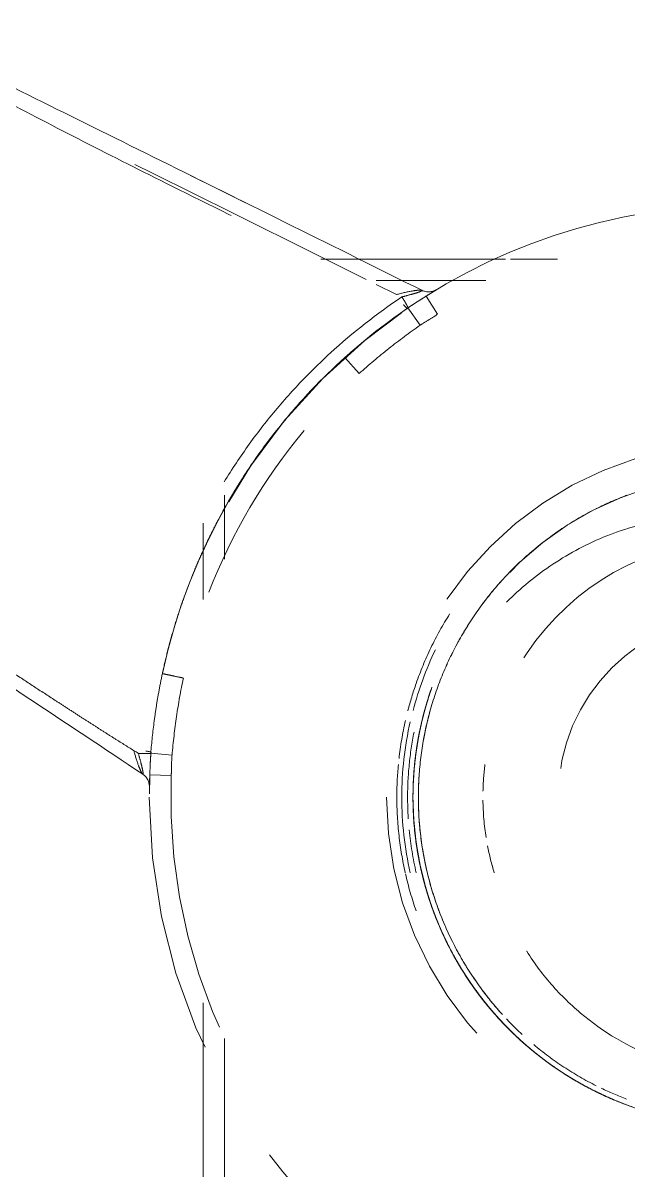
# Model space of a CAD drawing. Extents: x -3450 to 27857, y -1288 to 11880.
# Drawn here: x 1061.26 to 1064.49, y 1142.81 to 1148.92 of the extents above; entities that cross this region are included whole.
import ezdxf

# ---------------------------------------------------------------- set-up
doc = ezdxf.new("R2010")
doc.units = 0
doc.linetypes.add('188K-SM-03-F20-MECH-EQ-Y2257103$0$XFM7Q20PCW-200K$0$ACAD_ISO03W100', pattern=[30, 12, -18])
doc.layers.add('188K-SM-03-F20-MECH-EQ-Y2257103$0$XFM7Q20PCW-200K$0$PCW EQ (FUTURE)', color=252, linetype='188K-SM-03-F20-MECH-EQ-Y2257103$0$XFM7Q20PCW-200K$0$ACAD_ISO03W100', lineweight=9)

# ---------------------------------------------------------------- blocks, each defined once
blk = doc.blocks.new('188K-SM-03-F20-MECH-EQ-Y2257103$0$XFM7Q20PCW-200K$0$漢唐美光 8NHV4A-10FDA-NC150-M - 漢唐美光 8NHV4A-10FDA-NC150-M-V1107-CUB_L40')
for p, q in [((-545.675, -64.944), (-537.093, -64.944)), ((-536.869, -64.944), (-534.68, -64.944)), ((-543.116, -65.944), (-538.01, -65.944)), ((-542.168, -66.598), (-543.11, -66.13)), ((-540.793, -66.667), (-540.261, -67.513)), ((-541.632, -67.208), (-541.065, -68.02)), ((-544.569, -69.524), (-543.899, -70.266)), ((-550.149, -75.913), (-550.149, -78.894)), ((-551.149, -80.762), (-551.149, -77.207)), ((-553.58, -87.902), (-552.593, -87.987)), ((-553.629, -88.9), (-552.63, -88.938)), ((-551.149, -99.491), (-551.149, -113.944)), ((-550.149, -101.148), (-550.149, -113.944))]:
    blk.add_line(p, q)
at = {"flags": 128}
for points in [[(-543.575, -65.898), (-545.935, -64.723), (-549.724, -62.837), (-553.465, -60.974), (-557.088, -59.17), (-560.527, -57.458)], [(-540.793, -66.667), (-539.85, -66.1), (-538.886, -65.571), (-537.901, -65.081), (-536.898, -64.631), (-535.877, -64.222), (-534.84, -63.853), (-533.79, -63.526), (-532.728, -63.242), (-531.655, -63), (-530.573, -62.802), (-529.484, -62.647), (-528.39, -62.535), (-527.292, -62.467), (-526.192, -62.444), (-525.092, -62.464), (-523.994, -62.528), (-522.9, -62.636), (-521.81, -62.788), (-520.728, -62.983), (-519.654, -63.222), (-518.591, -63.503), (-517.539, -63.826), (-516.502, -64.191), (-515.48, -64.598), (-514.475, -65.045), (-513.488, -65.531), (-512.522, -66.057), (-511.578, -66.621), (-511.505, -66.667)], [(-540.793, -66.667), (-540.442, -66.45), (-540.31, -66.37)], [(-540.793, -66.667), (-541.211, -66.929), (-541.632, -67.208)], [(-541.632, -67.208), (-543.138, -68.318), (-544.568, -69.525)], [(-553.043, -84.202), (-552.792, -83.131), (-552.498, -82.071), (-552.162, -81.023), (-551.785, -79.99), (-551.366, -78.973), (-550.907, -77.973), (-550.409, -76.993), (-549.871, -76.033), (-549.296, -75.096), (-548.684, -74.182), (-548.036, -73.293), (-547.352, -72.431), (-546.635, -71.598), (-545.885, -70.793), (-545.103, -70.019), (-544.569, -69.524)], [(-553.58, -87.902), (-553.611, -88.407), (-553.629, -88.9)], [(-538.985, -114.264), (-539.947, -113.731), (-540.888, -113.16), (-541.804, -112.552), (-542.696, -111.908), (-543.561, -111.229), (-544.398, -110.516), (-545.206, -109.77), (-545.984, -108.992), (-546.73, -108.183), (-547.443, -107.346), (-548.122, -106.48), (-548.765, -105.588), (-549.373, -104.671), (-549.943, -103.731), (-550.476, -102.768), (-550.969, -101.785), (-551.423, -100.783), (-551.836, -99.764), (-552.208, -98.729), (-552.538, -97.68), (-552.827, -96.618), (-553.072, -95.546), (-553.275, -94.465), (-553.434, -93.377), (-553.549, -92.283), (-553.621, -91.185), (-553.649, -90.086), (-553.632, -88.986), (-553.629, -88.9)], [(-553.645, -89.467), (-553.642, -89.312), (-553.629, -88.9)]]:
    blk.add_lwpolyline(points, dxfattribs=at)
blk.add_circle((-526.149, -89.944), 379.979)
for centre, radius, start, end in [((-526.149, -89.944), 117.511, 0, 180), ((-526.149, -89.944), 116.611, 0, 180), ((-526.149, -89.944), 27.5, 0, 180), ((-526.149, -89.944), 26.5, 57.8248, 122.1752), ((-540.671, -65.77), 0.7, 243.6127, 300.9939), ((-526.149, -89.944), 26.5, 140, 158.9382), ((-526.149, -89.944), 16.478, 0, 180), ((-526.149, -89.944), 15, 90, 176.4547), ((-526.149, -89.944), 12, 90, 195.3207), ((-526.149, -89.944), 16, 147.8585, 154.2857), ((-526.149, -89.944), 8.5, 90, 270), ((-526.149, -89.944), 15.771, 154.2857, 165.2015), ((-526.149, -89.944), 16, 154.2869, 160.7143), ((-526.149, -89.944), 16, 160.7153, 165.4564), ((-526.149, -89.944), 15.25, 164.7281, 179.9087), ((-526.149, -89.944), 16, 167.1437, 173.5714), ((-526.149, -89.944), 15.771, 167.1429, 180), ((-526.149, -89.944), 15.5, 168.75, 174.375), ((-526.149, -89.944), 16, 174.5717, 180), ((-526.149, -89.944), 15.5, 174.3987, 180), ((-554.345, -89.454), 0.7, 359.0061, 56.3873), ((-526.149, -89.944), 26.5, 177.8248, 242.1752), ((-526.149, -89.944), 117.511, 180, 0), ((-526.149, -89.944), 116.611, 180, 0), ((-526.149, -89.944), 27.5, 180, 0), ((-526.149, -89.944), 16.478, 180, 0), ((-526.149, -89.944), 16, 180, 186.4286), ((-526.149, -89.944), 15.771, 180, 192.8423), ((-526.149, -89.944), 15.5, 180, 183.6891), ((-526.149, -89.944), 15.25, 180, 305.6756), ((-526.149, -89.944), 15.5, 185.625, 193.0859), ((-526.149, -89.944), 16, 186.4292, 192.6579), ((-526.149, -89.944), 16, 192.858, 199.2857)]:
    blk.add_arc(centre, radius, start, end)
for centre, major_axis, start_param, end_param in [((-542.06, -66.661), (-0.395, 0.578), 2.275362, 3.141593), ((-554.268, -87.806), (-0.698, 0.053), 3.141593, 4.007823)]:
    blk.add_ellipse(centre, major_axis=major_axis, ratio=0.07832, start_param=start_param, end_param=end_param)
for points, knots in [([(-540.982, -66.397), (-542.959, -65.416), (-546.995, -63.414), (-552.372, -60.746), (-556.898, -58.5), (-559.349, -57.284), (-560.53, -56.699)], [-1, -1, -1, -1, -0.7, -0.4, -0.2, 0, 0, 0, 0]), ([(-559.924, -56.999), (-558.21, -57.85), (-554.577, -59.652), (-548.126, -62.852), (-543.528, -65.133), (-540.982, -66.397)], [-1, -1, -1, -1, -0.7, -0.4, 0, 0, 0, 0]), ([(-560.549, -57.494), (-559.315, -58.144), (-556.736, -59.482), (-552.278, -61.732), (-548.621, -63.529), (-545.934, -64.821), (-544.145, -65.68), (-542.805, -66.301), (-541.916, -66.706)], [0, 0, 0, 0, 0.222222, 0.444444, 0.722222, 0.791667, 0.861111, 1, 1, 1, 1]), ([(-540.982, -66.397), (-541.004, -66.386), (-541.127, -66.385), (-541.546, -66.444), (-541.933, -66.532), (-542.155, -66.595)], [0, 0, 0, 0, 0.25, 0.5, 0.9903927, 0.9903927, 0.9903927, 0.9903927]), ([(-541.916, -66.706), (-541.781, -66.67), (-541.563, -66.613), (-541.284, -66.534), (-541.101, -66.476), (-540.983, -66.426), (-540.968, -66.404), (-540.982, -66.397)], [0, 0, 0, 0, 0.333333, 0.5, 0.666667, 0.833333, 1, 1, 1, 1]), ([(-541.916, -66.706), (-543.073, -67.479), (-544.749, -68.792), (-546.765, -70.781), (-548.147, -72.373), (-549.405, -74.065), (-550.537, -75.864), (-551.526, -77.741), (-552.642, -80.323), (-553.667, -83.712), (-554.065, -86.503), (-554.157, -87.908)], [-1, -1, -1, -1, -0.833333, -0.75, -0.666667, -0.583333, -0.5, -0.416667, -0.333333, -0.166667, 0, 0, 0, 0]), ([(-541.665, -67.239), (-542.781, -68.002), (-544.396, -69.292), (-546.34, -71.235), (-547.674, -72.787), (-548.889, -74.433), (-549.987, -76.181), (-550.95, -78.004), (-552.042, -80.505), (-553.057, -83.79), (-553.466, -86.494), (-553.57, -87.859)], [-1, -1, -1, -1, -0.833333, -0.75, -0.666667, -0.583333, -0.5, -0.416667, -0.333333, -0.166667, 0, 0, 0, 0]), ([(-553.043, -84.202), (-552.977, -83.891), (-552.833, -83.272), (-552.586, -82.35), (-552.305, -81.435), (-551.993, -80.528), (-551.649, -79.633), (-551.274, -78.75), (-550.867, -77.877), (-550.283, -76.733), (-549.479, -75.342), (-548.23, -73.493), (-546.636, -71.525), (-545.283, -70.168), (-544.569, -69.524)], [0, 0, 0, 0, 0.055556, 0.111111, 0.166667, 0.222222, 0.277778, 0.333333, 0.388889, 0.444444, 0.555556, 0.666667, 0.833333, 1, 1, 1, 1]), ([(-554.157, -87.908), (-554.45, -87.727), (-554.901, -87.446), (-555.524, -87.053), (-556, -86.75), (-556.493, -86.435), (-556.999, -86.108), (-557.511, -85.776), (-558.189, -85.336), (-559.027, -84.79), (-560.371, -83.911), (-562.042, -82.808), (-564.022, -81.486), (-567.262, -79.299), (-569.725, -77.594), (-571.451, -76.377)], [0, 0, 0, 0, 0.055556, 0.083333, 0.111111, 0.138889, 0.166667, 0.194444, 0.222222, 0.277778, 0.333333, 0.444444, 0.555556, 0.666667, 1, 1, 1, 1]), ([(-572.13, -76.792), (-570.484, -77.886), (-567.001, -80.201), (-562.054, -83.489), (-557.666, -86.406), (-555.183, -88.057), (-553.957, -88.872)], [-1, -1, -1, -1, -0.7, -0.4, -0.2, 0, 0, 0, 0]), ([(-553.957, -88.872), (-555.733, -87.691), (-559.368, -85.275), (-565.428, -81.246), (-569.442, -78.578), (-571.567, -77.166)], [-1, -1, -1, -1, -0.7, -0.4, 0, 0, 0, 0]), ([(-526.149, -76.912), (-527.085, -76.818), (-528.984, -76.835), (-531.76, -77.465), (-534.346, -78.657), (-536.537, -80.281), (-538.304, -82.198), (-540.096, -84.99), (-540.876, -87.381), (-541.12, -89.016)], [0, 0, 0, 0, 0.133333, 0.266667, 0.4, 0.533333, 0.65, 0.766667, 1, 1, 1, 1]), ([(-538.181, -80.986), (-538.528, -81.453), (-539.051, -82.248), (-539.496, -83.089), (-539.656, -83.42)], [0.2962963, 0.2962963, 0.2962963, 0.2962963, 0.33333333, 0.35679352, 0.35679352, 0.35679352, 0.35679352]), ([(-539.656, -83.42), (-539.496, -83.089), (-539.051, -82.248), (-538.528, -81.453), (-538.181, -80.986)], [0.64321172, 0.64321172, 0.64321172, 0.64321172, 0.66666667, 0.7037037, 0.7037037, 0.7037037, 0.7037037]), ([(-553.042, -84.202), (-553.094, -84.446), (-553.192, -84.935), (-553.319, -85.673), (-553.462, -86.661), (-553.541, -87.405), (-553.58, -87.902)], [0, 0, 0, 0, 0.2, 0.4, 0.6, 1, 1, 1, 1]), ([(-540.593, -85.05), (-540.782, -85.609), (-541.089, -86.724), (-541.268, -87.867), (-541.324, -88.43)], [-0.226190476, -0.226190476, -0.226190476, -0.226190476, -0.222222222, -0.218414002, -0.218414002, -0.218414002, -0.218414002]), ([(-541.324, -88.429), (-541.272, -87.915), (-541.106, -86.82), (-540.822, -85.748), (-540.639, -85.188)], [-0.857783045, -0.857783045, -0.857783045, -0.857783045, -0.854330709, -0.850393701, -0.850393701, -0.850393701, -0.850393701]), ([(-540.861, -85.928), (-540.992, -86.409), (-541.227, -87.474), (-541.412, -89.145), (-541.406, -90.326), (-541.368, -90.914)], [-0.65415554, -0.65415554, -0.65415554, -0.65415554, -0.65079365, -0.6468254, -0.64285714, -0.64285714, -0.64285714, -0.64285714]), ([(-541.366, -90.94), (-541.403, -90.388), (-541.415, -89.243), (-541.244, -87.562), (-541.004, -86.453), (-540.861, -85.929)], [-0.43676869, -0.43676869, -0.43676869, -0.43676869, -0.43307087, -0.42913386, -0.42550541, -0.42550541, -0.42550541, -0.42550541]), ([(-540.86, -85.925), (-540.963, -86.304), (-541.156, -87.132), (-541.278, -87.974), (-541.324, -88.429)], [-0.439149594, -0.439149594, -0.439149594, -0.439149594, -0.436507937, -0.433429583, -0.433429583, -0.433429583, -0.433429583]), ([(-541.324, -88.428), (-541.283, -88.02), (-541.164, -87.178), (-540.976, -86.349), (-540.86, -85.926)], [-0.644475356, -0.644475356, -0.644475356, -0.644475356, -0.641732283, -0.638803622, -0.638803622, -0.638803622, -0.638803622]), ([(-540.601, -85.927), (-540.73, -86.392), (-540.966, -87.432), (-541.157, -89.069), (-541.157, -90.235), (-541.123, -90.816)], [0.4137233, 0.4137233, 0.4137233, 0.4137233, 0.4444444, 0.4814815, 0.5185185, 0.5185185, 0.5185185, 0.5185185]), ([(-541.123, -90.816), (-541.157, -90.235), (-541.157, -89.07), (-540.966, -87.432), (-540.73, -86.392), (-540.601, -85.927)], [0.4814815, 0.4814815, 0.4814815, 0.4814815, 0.5185185, 0.5555556, 0.5862819, 0.5862819, 0.5862819, 0.5862819]), ([(-541.123, -90.816), (-541.157, -90.235), (-541.157, -89.07), (-540.972, -87.487), (-540.755, -86.501), (-540.645, -86.089)], [0.4814815, 0.4814815, 0.4814815, 0.4814815, 0.5185185, 0.5555556, 0.5827282, 0.5827282, 0.5827282, 0.5827282]), ([(-540.645, -86.089), (-540.755, -86.501), (-540.972, -87.487), (-541.157, -89.069), (-541.157, -90.235), (-541.123, -90.816)], [0.4172781, 0.4172781, 0.4172781, 0.4172781, 0.4444444, 0.4814815, 0.5185185, 0.5185185, 0.5185185, 0.5185185]), ([(-541.066, -93.111), (-541.189, -92.534), (-541.367, -91.367), (-541.429, -89.597), (-541.295, -87.936), (-541.096, -86.879), (-540.983, -86.407)], [-0.22834646, -0.22834646, -0.22834646, -0.22834646, -0.22440945, -0.22047244, -0.21653543, -0.2132989, -0.2132989, -0.2132989, -0.2132989]), ([(-554.368, -87.776), (-554.312, -87.995), (-554.197, -88.366), (-554.041, -88.752), (-553.978, -88.857), (-553.957, -88.872)], [0.0240835, 0.0240835, 0.0240835, 0.0240835, 0.5, 0.75, 1, 1, 1, 1]), ([(-553.957, -88.872), (-553.944, -88.88), (-553.933, -88.855), (-553.949, -88.729), (-553.99, -88.543), (-554.061, -88.26), (-554.121, -88.041), (-554.157, -87.908)], [0, 0, 0, 0, 0.166667, 0.333333, 0.5, 0.666667, 1, 1, 1, 1]), ([(-541.331, -88.501), (-541.386, -89.088), (-541.43, -90.268), (-541.298, -91.927), (-541.101, -92.982), (-540.99, -93.452)], [-0.21825397, -0.21825397, -0.21825397, -0.21825397, -0.21428571, -0.21031746, -0.20706856, -0.20706856, -0.20706856, -0.20706856]), ([(-541.366, -90.94), (-541.328, -91.52), (-541.185, -92.683), (-540.787, -94.327), (-540.41, -95.371), (-540.209, -95.849)], [-0.64279892, -0.64279892, -0.64279892, -0.64279892, -0.63888889, -0.63492063, -0.63142975, -0.63142975, -0.63142975, -0.63142975]), ([(-541.366, -90.941), (-541.335, -91.413), (-541.217, -92.469), (-540.861, -94.085), (-540.476, -95.201), (-540.252, -95.746)], [-0.42778407, -0.42778407, -0.42778407, -0.42778407, -0.42460317, -0.42063492, -0.41666667, -0.41666667, -0.41666667, -0.41666667]), ([(-540.198, -95.876), (-540.427, -95.332), (-540.823, -94.22), (-541.203, -92.562), (-541.332, -91.459), (-541.366, -90.941)], [-0.66141732, -0.66141732, -0.66141732, -0.66141732, -0.65748031, -0.65354331, -0.65007586, -0.65007586, -0.65007586, -0.65007586]), ([(-540.99, -93.453), (-541.09, -93.03), (-541.249, -92.197), (-541.339, -91.354), (-541.366, -90.942)], [-0.869042852, -0.869042852, -0.869042852, -0.869042852, -0.866141732, -0.863382767, -0.863382767, -0.863382767, -0.863382767]), ([(-540.215, -95.836), (-540.396, -95.403), (-540.76, -94.408), (-541.163, -92.806), (-541.316, -91.635), (-541.359, -91.047)], [-0.4480167, -0.4480167, -0.4480167, -0.4480167, -0.44488189, -0.44094488, -0.43700787, -0.43700787, -0.43700787, -0.43700787]), ([(-539.922, -95.885), (-540.152, -95.351), (-540.551, -94.256), (-540.945, -92.595), (-541.08, -91.48), (-541.116, -90.941)], [0.3703704, 0.3703704, 0.3703704, 0.3703704, 0.4074074, 0.4444444, 0.4788302, 0.4788302, 0.4788302, 0.4788302]), ([(-541.116, -90.941), (-541.08, -91.479), (-540.945, -92.595), (-540.551, -94.255), (-540.153, -95.351), (-539.922, -95.885)], [0.5211749, 0.5211749, 0.5211749, 0.5211749, 0.5555556, 0.5925926, 0.6296296, 0.6296296, 0.6296296, 0.6296296]), ([(-526.149, -102.925), (-527.508, -102.846), (-530.203, -102.256), (-533.163, -100.495), (-535.101, -98.571), (-536.691, -96.363), (-537.447, -94.441), (-537.722, -93.114)], [0, 0, 0, 0, 0.25, 0.5, 0.625, 0.75, 1, 1, 1, 1]), ([(-540.222, -95.819), (-540.359, -95.489), (-540.652, -94.712), (-540.881, -93.913), (-540.99, -93.453)], [-0.234669973, -0.234669973, -0.234669973, -0.234669973, -0.232283465, -0.229126671, -0.229126671, -0.229126671, -0.229126671]), ([(-540.989, -93.454), (-540.891, -93.872), (-540.665, -94.673), (-540.375, -95.453), (-540.22, -95.824)], [-0.852100073, -0.852100073, -0.852100073, -0.852100073, -0.849206349, -0.846502865, -0.846502865, -0.846502865, -0.846502865]), ([(-538.798, -98.462), (-539.017, -98.136), (-539.52, -97.324), (-539.944, -96.468), (-540.166, -95.951)], [-0.667973241, -0.667973241, -0.667973241, -0.667973241, -0.665354331, -0.661599684, -0.661599684, -0.661599684, -0.661599684]), ([(-540.163, -95.958), (-540.003, -96.33), (-539.594, -97.187), (-539.107, -98.002), (-538.804, -98.453)], [-0.20113986, -0.20113986, -0.20113986, -0.20113986, -0.198412698, -0.194755645, -0.194755645, -0.194755645, -0.194755645]), ([(-540.126, -96.044), (-539.89, -96.585), (-539.355, -97.638), (-538.4, -99.078), (-537.67, -99.95), (-537.297, -100.35)], [-0.63095238, -0.63095238, -0.63095238, -0.63095238, -0.62698413, -0.62301587, -0.61933677, -0.61933677, -0.61933677, -0.61933677]), ([(-537.301, -100.345), (-537.642, -99.979), (-538.346, -99.147), (-539.287, -97.753), (-539.831, -96.705), (-540.071, -96.167)], [-0.46002917, -0.46002917, -0.46002917, -0.46002917, -0.45669291, -0.45275591, -0.4488189, -0.4488189, -0.4488189, -0.4488189]), ([(-538.496, -98.461), (-538.724, -98.131), (-539.237, -97.319), (-539.67, -96.462), (-539.893, -95.951)], [0.30778652, 0.30778652, 0.30778652, 0.30778652, 0.33333333, 0.3688485, 0.3688485, 0.3688485, 0.3688485]), ([(-539.893, -95.951), (-539.67, -96.462), (-539.237, -97.319), (-538.724, -98.131), (-538.496, -98.461)], [0.63115679, 0.63115679, 0.63115679, 0.63115679, 0.66666667, 0.69221892, 0.69221892, 0.69221892, 0.69221892]), ([(-536.704, -100.951), (-537.116, -100.555), (-537.86, -99.757), (-538.514, -98.885), (-538.803, -98.455)], [-0.035314389, -0.035314389, -0.035314389, -0.035314389, -0.031496063, -0.028040932, -0.028040932, -0.028040932, -0.028040932]), ([(-537.309, -100.337), (-537.574, -100.052), (-538.097, -99.446), (-538.57, -98.801), (-538.798, -98.461)], [-0.246700844, -0.246700844, -0.246700844, -0.246700844, -0.244094488, -0.241362403, -0.241362403, -0.241362403, -0.241362403]), ([(-538.798, -98.463), (-538.593, -98.766), (-538.122, -99.414), (-537.602, -100.022), (-537.306, -100.34)], [-0.83976516, -0.83976516, -0.83976516, -0.83976516, -0.837301587, -0.834380276, -0.834380276, -0.834380276, -0.834380276]), ([(-534.652, -102.603), (-535.141, -102.275), (-536.066, -101.572), (-536.905, -100.769), (-537.294, -100.353)], [-0.681102362, -0.681102362, -0.681102362, -0.681102362, -0.677165354, -0.673359295, -0.673359295, -0.673359295, -0.673359295]), ([(-534.386, -102.778), (-534.882, -102.459), (-535.675, -101.883), (-536.407, -101.234), (-536.688, -100.966)], [-0.468503937, -0.468503937, -0.468503937, -0.468503937, -0.464566929, -0.461972498, -0.461972498, -0.461972498, -0.461972498]), ([(-536.687, -100.967), (-536.439, -101.204), (-535.743, -101.826), (-534.992, -102.382), (-534.499, -102.705)], [-0.617389217, -0.617389217, -0.617389217, -0.617389217, -0.615079365, -0.611111111, -0.611111111, -0.611111111, -0.611111111]), ([(-534.397, -102.771), (-534.711, -102.569), (-535.502, -102.018), (-536.238, -101.394), (-536.665, -100.988)], [-0.041864543, -0.041864543, -0.041864543, -0.041864543, -0.039370079, -0.035433071, -0.035433071, -0.035433071, -0.035433071]), ([(-531.476, -104.233), (-531.842, -104.096), (-532.748, -103.718), (-533.614, -103.254), (-534.117, -102.946)], [-0.262456912, -0.262456912, -0.262456912, -0.262456912, -0.25984252, -0.255905512, -0.255905512, -0.255905512, -0.255905512]), ([(-519.103, -103.468), (-519.47, -103.66), (-520.379, -104.087), (-521.884, -104.621), (-523.61, -105.016), (-525.372, -105.208), (-527.143, -105.195), (-528.901, -104.978), (-530.622, -104.559), (-532.283, -103.943), (-533.336, -103.407), (-533.845, -103.109)], [-0.07757002, -0.07757002, -0.07757002, -0.07757002, -0.07480315, -0.07086614, -0.06692913, -0.06299213, -0.05905512, -0.05511811, -0.0511811, -0.04724409, -0.04330709, -0.04330709, -0.04330709, -0.04330709])]:
    blk.add_open_spline(points, degree=3, knots=knots)
for points in [[(-540.31, -66.37), (-540.31, -66.37), (-540.464, -66.463), (-540.992, -66.792), (-541.443, -67.087), (-541.665, -67.239)], [(-541.916, -66.706), (-541.879, -66.762), (-541.803, -66.879), (-541.708, -67.04), (-541.647, -67.157), (-541.633, -67.197), (-541.632, -67.208)], [(-541.065, -68.02), (-540.935, -67.929), (-540.667, -67.76), (-540.395, -67.598), (-540.261, -67.513)], [(-543.899, -70.266), (-543.451, -69.862), (-542.529, -69.085), (-541.56, -68.366), (-541.065, -68.02)], [(-544.569, -69.524), (-545.635, -70.486), (-547.616, -72.576), (-550.062, -76.137), (-551.923, -80.036), (-552.743, -82.798), (-553.043, -84.202)], [(-532.881, -76.539), (-532.422, -76.309), (-531.951, -76.102), (-531.471, -75.92)], [(-531.471, -75.92), (-531.951, -76.102), (-532.422, -76.309), (-532.881, -76.539)], [(-534.392, -77.411), (-533.92, -77.101), (-533.431, -76.818), (-532.927, -76.562)], [(-532.927, -76.562), (-533.431, -76.817), (-533.92, -77.101), (-534.391, -77.411)], [(-535.739, -78.41), (-535.309, -78.052), (-534.859, -77.719), (-534.392, -77.411)], [(-534.391, -77.411), (-534.859, -77.719), (-535.309, -78.052), (-535.739, -78.41)], [(-535.791, -78.453), (-536.236, -78.827), (-537.084, -79.627), (-538.208, -80.966), (-539.168, -82.427), (-539.953, -83.989), (-540.551, -85.632), (-540.954, -87.333), (-541.157, -89.069), (-541.157, -90.235), (-541.123, -90.816)], [(-541.123, -90.816), (-541.157, -90.235), (-541.157, -89.07), (-540.954, -87.333), (-540.551, -85.632), (-539.953, -83.989), (-539.169, -82.427), (-538.208, -80.966), (-537.084, -79.627), (-536.236, -78.827), (-535.791, -78.453)], [(-537.059, -79.65), (-536.66, -79.227), (-536.236, -78.827), (-535.791, -78.453)], [(-535.791, -78.453), (-536.236, -78.827), (-536.66, -79.227), (-537.059, -79.65)], [(-538.13, -80.919), (-537.87, -80.573), (-537.594, -80.238), (-537.304, -79.916)], [(-537.304, -79.916), (-537.594, -80.238), (-537.87, -80.573), (-538.13, -80.919)], [(-539.922, -84.002), (-540.152, -84.536), (-540.352, -85.084), (-540.519, -85.641)], [(-540.519, -85.642), (-540.352, -85.084), (-540.153, -84.537), (-539.922, -84.002)], [(-553.043, -84.202), (-553.043, -84.202), (-552.992, -84.212), (-552.775, -84.259), (-552.449, -84.328), (-552.193, -84.383), (-552.065, -84.41)], [(-552.593, -87.987), (-552.541, -87.386), (-552.403, -86.188), (-552.191, -85.001), (-552.065, -84.41)], [(-540.543, -84.906), (-540.661, -85.243), (-540.767, -85.585), (-540.861, -85.93)], [(-540.519, -84.838), (-540.646, -85.196), (-540.76, -85.558), (-540.86, -85.925)], [(-540.824, -85.796), (-540.74, -85.498), (-540.647, -85.204), (-540.545, -84.912)], [(-540.545, -84.911), (-540.632, -85.161), (-540.713, -85.414), (-540.787, -85.668)], [(-540.875, -85.979), (-541.028, -86.548), (-541.268, -87.705), (-541.426, -89.469), (-541.378, -91.24), (-541.21, -92.409), (-541.092, -92.986)], [(-538.922, -98.275), (-539.244, -97.781), (-539.831, -96.756), (-540.527, -95.127), (-541.031, -93.429), (-541.334, -91.683), (-541.433, -89.915), (-541.327, -88.146), (-541.121, -86.984), (-540.984, -86.41)], [(-540.991, -86.439), (-541.126, -87.012), (-541.228, -87.594), (-541.297, -88.179)], [(-553.58, -87.902), (-553.59, -87.907), (-553.632, -87.916), (-553.764, -87.921), (-553.951, -87.919), (-554.089, -87.912), (-554.157, -87.908)], [(-553.57, -87.859), (-553.59, -88.127), (-553.62, -88.666), (-553.642, -89.287), (-553.645, -89.467), (-553.645, -89.467)], [(-552.63, -88.938), (-552.624, -88.779), (-552.619, -88.462), (-552.607, -88.146), (-552.593, -87.987)], [(-541.324, -88.43), (-541.374, -88.933), (-541.399, -89.438), (-541.399, -89.944)], [(-538.146, -89.668), (-538.137, -89.253), (-538.105, -88.839), (-538.053, -88.428)], [(-541.392, -90.413), (-541.41, -89.824), (-541.394, -89.234), (-541.344, -88.646)], [(-541.358, -88.824), (-541.401, -89.412), (-541.41, -90.002), (-541.385, -90.591)], [(-541.379, -90.73), (-541.409, -90.142), (-541.405, -89.551), (-541.367, -88.963)], [(-541.12, -89.016), (-541.156, -89.598), (-541.16, -90.766), (-540.963, -92.507), (-540.564, -94.213), (-539.969, -95.862), (-539.187, -97.43), (-538.227, -98.896), (-537.103, -100.24), (-535.831, -101.445), (-534.427, -102.493), (-532.91, -103.371), (-531.302, -104.067), (-529.624, -104.571), (-527.898, -104.876), (-526.732, -104.944), (-526.149, -104.944)], [(-538.001, -91.821), (-538.092, -91.247), (-538.142, -90.666), (-538.149, -90.084)], [(-541.008, -91.995), (-541.056, -91.645), (-541.092, -91.293), (-541.116, -90.941)], [(-541.116, -90.941), (-541.092, -91.293), (-541.056, -91.645), (-541.008, -91.995)], [(-537.621, -93.462), (-537.748, -93.047), (-537.853, -92.626), (-537.935, -92.199)], [(-537.623, -93.457), (-537.658, -93.343), (-537.691, -93.229), (-537.722, -93.114)], [(-540.913, -93.763), (-540.765, -94.334), (-540.584, -94.896), (-540.372, -95.446)], [(-540.318, -95.582), (-540.536, -95.034), (-540.723, -94.474), (-540.876, -93.904)], [(-539.993, -96.34), (-539.746, -96.875), (-539.467, -97.396), (-539.16, -97.898)], [(-539.093, -98.007), (-539.405, -97.507), (-539.687, -96.988), (-539.939, -96.455)], [(-538.726, -98.568), (-538.393, -99.054), (-538.031, -99.521), (-537.644, -99.965)], [(-537.547, -100.075), (-537.939, -99.634), (-538.305, -99.171), (-538.643, -98.688)], [(-538.54, -98.833), (-538.197, -99.312), (-537.825, -99.771), (-537.429, -100.207)], [(-537.334, -100.31), (-537.735, -99.878), (-538.11, -99.422), (-538.458, -98.946)], [(-538.181, -98.901), (-537.905, -99.271), (-537.613, -99.628), (-537.304, -99.971)], [(-537.304, -99.971), (-537.613, -99.628), (-537.905, -99.271), (-538.181, -98.901)], [(-537.307, -100.339), (-537.108, -100.553), (-536.903, -100.76), (-536.693, -100.961)], [(-536.69, -100.964), (-536.9, -100.763), (-537.105, -100.556), (-537.303, -100.343)], [(-536.322, -100.967), (-536.576, -100.732), (-536.822, -100.489), (-537.059, -100.237)], [(-537.059, -100.237), (-536.822, -100.489), (-536.576, -100.732), (-536.322, -100.967)], [(-536.407, -101.228), (-535.971, -101.624), (-535.053, -102.367), (-534.055, -102.998), (-533.539, -103.283)], [(-534.913, -102.424), (-535.396, -102.085), (-535.859, -101.718), (-536.298, -101.326)], [(-536.166, -101.443), (-535.721, -101.83), (-535.254, -102.191), (-534.768, -102.525)], [(-534.391, -102.476), (-534.877, -102.156), (-535.345, -101.808), (-535.791, -101.434)], [(-535.791, -101.434), (-535.345, -101.808), (-534.878, -102.156), (-534.392, -102.476)], [(-534.392, -102.476), (-533.905, -102.796), (-533.401, -103.087), (-532.881, -103.348)], [(-533.222, -103.454), (-533.622, -103.245), (-534.012, -103.018), (-534.392, -102.774)], [(-532.881, -103.348), (-533.401, -103.087), (-533.905, -102.796), (-534.391, -102.476)], [(-533.202, -103.465), (-533.607, -103.254), (-534.002, -103.024), (-534.386, -102.778)], [(-531.81, -104.104), (-532.288, -103.913), (-532.756, -103.698), (-533.212, -103.459)], [(-533.202, -103.465), (-532.792, -103.678), (-532.373, -103.873), (-531.946, -104.049)], [(-531.514, -104.219), (-532.066, -104.011), (-532.605, -103.772), (-533.13, -103.502)], [(-532.966, -103.585), (-532.48, -103.828), (-531.98, -104.045), (-531.47, -104.235)], [(-531.472, -104.234), (-531.939, -104.06), (-532.398, -103.863), (-532.846, -103.645)], [(-532.652, -103.461), (-532.266, -103.646), (-531.872, -103.816), (-531.471, -103.968)], [(-531.471, -103.968), (-531.872, -103.816), (-532.266, -103.646), (-532.652, -103.461)], [(-531.474, -104.234), (-531.08, -104.38), (-530.68, -104.511), (-530.275, -104.625)], [(-530.133, -104.664), (-530.586, -104.541), (-531.033, -104.398), (-531.473, -104.234)]]:
    blk.add_open_spline(points, degree=3)
blk = doc.blocks.new('188K-SM-03-F20-MECH-EQ-Y2257103')
at = {"layer": '188K-SM-03-F20-MECH-EQ-Y2257103$0$XFM7Q20PCW-200K$0$PCW EQ (FUTURE)', "xscale": 0.1147234346767911, "yscale": 0.1147234346767911, "zscale": 0.1147234346767911}
blk.add_blockref('188K-SM-03-F20-MECH-EQ-Y2257103$0$XFM7Q20PCW-200K$0$漢唐美光 8NHV4A-10FDA-NC150-M - 漢唐美光 8NHV4A-10FDA-NC150-M-V1107-CUB_L40', (1125.4519, 1155.1151), dxfattribs=at)

msp = doc.modelspace()

# ---------------------------------------------------------------- block references
msp.add_blockref('188K-SM-03-F20-MECH-EQ-Y2257103', (0, 0))

doc.saveas('drawing.dxf')
